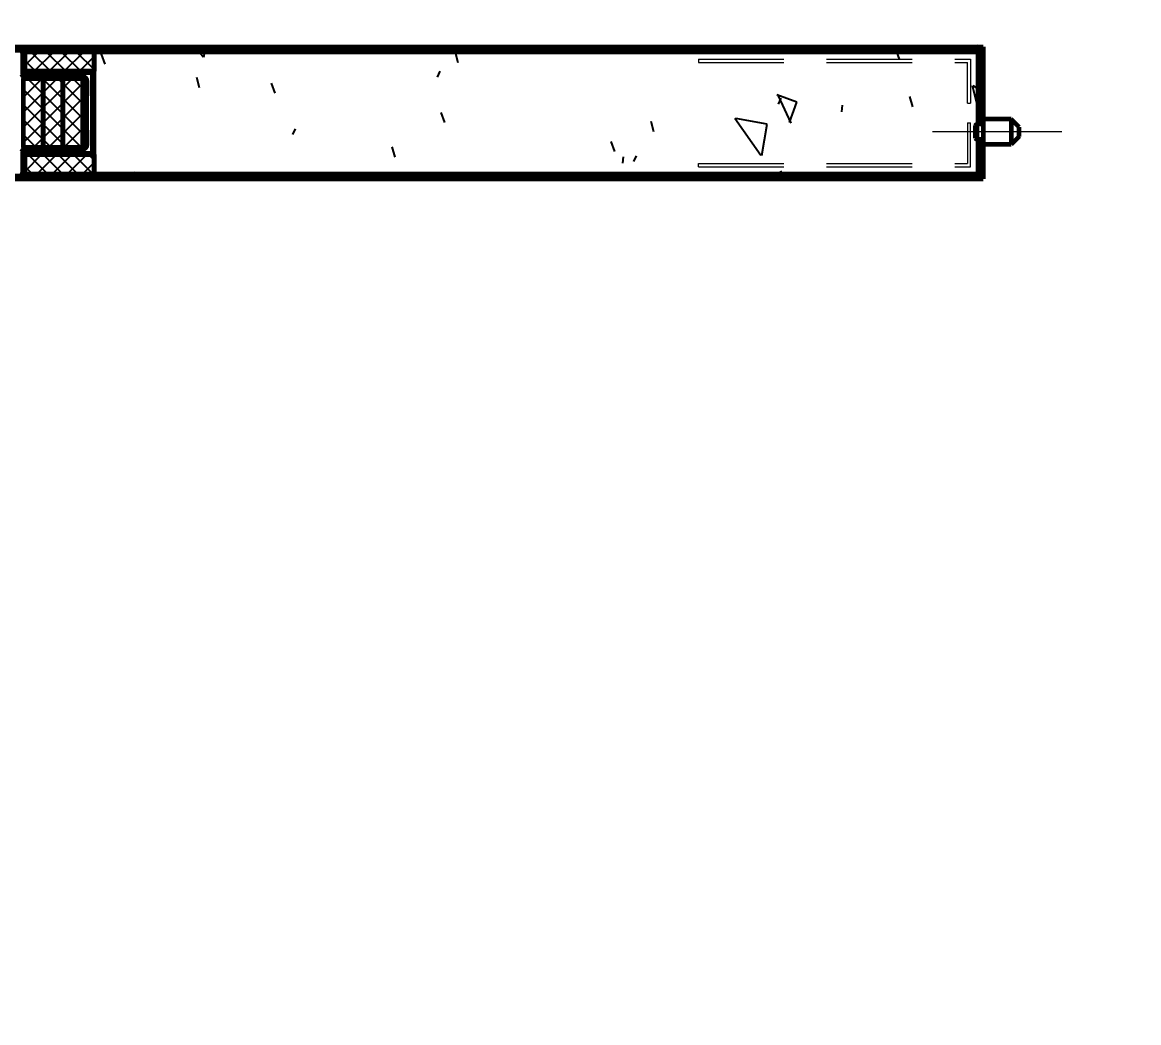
# Model space of a CAD drawing. Header units: millimetres. Extents: x -68 to 2520, y 0 to 297.
# Drawn here: x 2274.2 to 2326.4, y 0 to 46.8 of the extents above; entities that cross this region are included whole.
import ezdxf

# ---------------------------------------------------------------- set-up
doc = ezdxf.new("R2010")
doc.units = ezdxf.units.MM
for name, pattern in [('K5LT_AXLED', [13.660316, 9.160316, -1.5, 1.5, -1.5]), ('K5LT_BASIC', [0]), ('K5LT_DASHED', [6, 4, -2]), ('K5LT_THIN', [0])]:
    doc.linetypes.add(name, pattern=pattern)
doc.layers.add('Системный слой', color=7, linetype='Continuous')
doc.styles.add('KDIMTEXTSTYLE', font='GOST_AU.SHX', dxfattribs={"width": 0.96, "oblique": 15, "height": 5})
doc.dimstyles.new('KDIMSTYLE (0.50)', dxfattribs={"dimtxt": 5, "dimasz": 1, "dimexe": 2, "dimexo": 0, "dimgap": 1, "dimtad": 1, "dimlfac": 2, "dimtxsty": 'KDIMTEXTSTYLE', "dimsah": 1, "dimcen": 0, "dimdle": 1, "dimadec": 0, "dimazin": 0, "dimtfac": 0.667, "dimtmove": 0, "dimatfit": 3, "dimfxl": 1, "dimtvp": 1, "dimtolj": 1, "dimtzin": 0, "dimarcsym": 0})
pattern_1 = [(45, (0, 0), (-0.35355339, 0.35355339), []), (135, (0, 0), (-0.35355339, -0.35355339), [])]
pattern_2 = [(45, (0, 0), (-2.1213203, 2.1213203), [])]
pattern_3 = [(135, (0, 0), (-2.1213203, -2.1213203), [])]
pattern_4 = [(40, (7.66, 6.428), (-20.5692, 24.51342), [2, -30]), (130, (9.193, 7.713), (-24.51342, -20.5692), [2, -30]), (85, (7.66, 6.428), (-20.56883, 24.51297), [2.828, -42.426]), (60, (9.193, 7.713), (-27.7128, 16), [2, -30]), (150, (10.192, 9.445), (-16, -27.7128), [2, -30]), (105, (9.193, 7.713), (-27.7123, 15.9997), [2.828, -42.426]), (80, (16.853, 14.141), (-26.0974, 4.60168), [1.5, -25]), (170, (17.114, 15.618), (-4.60168, -26.0974), [1.5, -25]), (125, (16.853, 14.141), (-26.09695, 4.6016), [2.121, -35.355]), (100, (-18.796, -15.771), (-15.75692, -2.77837), [1, -15]), (190, (-18.97, -14.787), (2.77837, -15.75692), [1, -15]), (145, (-18.796, -15.771), (-15.75733, -2.77844), [1.414, -21.213]), (70, (1.233, 14.088), (-15.03508, 5.47232), [1, -15]), (160, (1.575, 15.028), (-5.47232, -15.03508), [1, -15]), (115, (1.233, 14.088), (-15.03547, 5.472463), [1.414, -21.213]), (85, (0, 0), (-9.351857, 7.84492), [0.3, -10]), (65, (0, 0), (-2.418448, 6.64463), [0.3, -10]), (105, (0, 0), (-6.193075, 7.658056), [0.5, -12]), (110, (0, 0), (-7.945929, 1.36463), [0.5, -7])]

# ---------------------------------------------------------------- blocks, each defined once
blk = doc.blocks.new('U59')
at = {"layer": 'Системный слой', "color": 7, "linetype": 'K5LT_DASHED', "lineweight": 18}
for p, q in [((2305.81, 45.086), (2318.547, 45.086)), ((2305.81, 45.086), (2305.81, 44.936)), ((2305.81, 44.936), (2318.397, 44.936)), ((2318.397, 43.027), (2318.397, 44.936)), ((2318.547, 45.086), (2318.547, 43.027)), ((2318.397, 43.027), (2318.547, 43.027))]:
    blk.add_line(p, q, dxfattribs=at)
blk = doc.blocks.new('U60')
at = {"layer": 'Системный слой', "color": 7, "linetype": 'K5LT_DASHED', "lineweight": 18}
for p, q in [((2318.397, 42.109), (2318.547, 42.109)), ((2318.397, 42.109), (2318.397, 40.199)), ((2318.547, 40.049), (2318.547, 42.109)), ((2305.81, 40.199), (2318.397, 40.199)), ((2305.81, 40.049), (2305.81, 40.199)), ((2305.81, 40.049), (2318.547, 40.049))]:
    blk.add_line(p, q, dxfattribs=at)
blk = doc.blocks.new('U63')
at = {"layer": 'Системный слой', "color": 7, "linetype": 'K5LT_DASHED', "lineweight": 18}
for p, q in [((2305.81, 45.086), (2318.547, 45.086)), ((2305.81, 45.086), (2305.81, 44.936)), ((2305.81, 44.936), (2318.397, 44.936)), ((2318.397, 43.027), (2318.397, 44.936)), ((2318.547, 45.086), (2318.547, 43.027)), ((2318.397, 43.027), (2318.547, 43.027))]:
    blk.add_line(p, q, dxfattribs=at)
blk = doc.blocks.new('U64')
at = {"layer": 'Системный слой', "color": 7, "linetype": 'K5LT_DASHED', "lineweight": 18}
for p, q in [((2318.397, 42.109), (2318.547, 42.109)), ((2318.397, 42.109), (2318.397, 40.199)), ((2318.547, 40.049), (2318.547, 42.109)), ((2305.81, 40.199), (2318.397, 40.199)), ((2305.81, 40.049), (2305.81, 40.199)), ((2305.81, 40.049), (2318.547, 40.049))]:
    blk.add_line(p, q, dxfattribs=at)
blk = doc.blocks.new('KDIMARROW_01')
at = {"layer": 'Системный слой'}
blk.add_hatch(color=0, dxfattribs=at).paths.add_polyline_path([(0, 0), (-5, 0.658), (-4.5, 0), (-5, -0.658)])
at = {"layer": 'Системный слой', "color": 0, "linetype": 'K5LT_THIN', "lineweight": 18}
for p, q in [((-4.5, 0), (-5, 0.658)), ((-5, 0.658), (0, 0)), ((0, 0), (-5, -0.658)), ((-5, -0.658), (-4.5, 0)), ((0, 0), (-1, 0))]:
    blk.add_line(p, q, dxfattribs=at)

msp = doc.modelspace()

# ---------------------------------------------------------------- hatches: boundary and pattern name
at = {"layer": 'Системный слой'}
h = msp.add_hatch(dxfattribs=at)
h.set_pattern_fill('Неметалл', angle=45, style=0, pattern_type=0)
h.set_pattern_definition(pattern_1)
h.paths.add_polyline_path([(2277.54234, 45.43428), (2274.30834, 45.43428), (2274.30834, 44.51553), (2277.32184, 44.51553), (2277.54234, 44.51553)])
h = msp.add_hatch(dxfattribs=at)
h.set_pattern_fill('Неметалл', angle=45, style=0, pattern_type=0)
h.set_pattern_definition(pattern_1)
h.paths.add_polyline_path([(2277.54234, 45.43428), (2274.30834, 45.43428), (2274.30834, 44.51553), (2277.32184, 44.51553), (2277.54234, 44.51553)])
h = msp.add_hatch(dxfattribs=at)
h.set_pattern_fill('Песок', angle=40, style=0, pattern_type=0)
h.set_pattern_definition(pattern_4)
h.paths.add_polyline_path([(2277.54234, 39.70128), (2318.90409, 39.70128), (2318.90409, 45.43428), (2277.54234, 45.43428), (2277.54234, 44.29503), (2277.54234, 40.84053), (2277.54234, 40.62003)])
h = msp.add_hatch(dxfattribs=at)
h.set_pattern_fill('Песок', angle=40, style=0, pattern_type=0)
h.set_pattern_definition(pattern_4)
h.paths.add_polyline_path([(2277.54234, 39.70128), (2318.90409, 39.70128), (2318.90409, 45.43428), (2277.54234, 45.43428), (2277.54234, 44.29503), (2277.54234, 40.84053), (2277.54234, 40.62003)])
h = msp.add_hatch(dxfattribs=at)
h.set_pattern_fill('Металл', angle=135, style=0, pattern_type=0)
h.set_pattern_definition(pattern_3)
h.paths.add_polyline_path([(2274.30834, 40.69353), (2277.32184, 40.69353), (2277.42579, 40.73659), (2277.46884, 40.84053), (2277.46884, 44.29503), (2277.42579, 44.39898), (2277.32184, 44.44203), (2274.30834, 44.44203), (2274.30834, 44.51553), (2277.32184, 44.51553), (2277.47776, 44.45095), (2277.54234, 44.29503), (2277.54234, 40.84053), (2277.47776, 40.68462), (2277.32184, 40.62003), (2274.30834, 40.62003)])
h = msp.add_hatch(dxfattribs=at)
h.set_pattern_fill('Металл', angle=135, style=0, pattern_type=0)
h.set_pattern_definition(pattern_3)
h.paths.add_polyline_path([(2274.30834, 40.69353), (2277.32184, 40.69353), (2277.42579, 40.73659), (2277.46884, 40.84053), (2277.46884, 44.29503), (2277.42579, 44.39898), (2277.32184, 44.44203), (2274.30834, 44.44203), (2274.30834, 44.51553), (2277.32184, 44.51553), (2277.47776, 44.45095), (2277.54234, 44.29503), (2277.54234, 40.84053), (2277.47776, 40.68462), (2277.32184, 40.62003), (2274.30834, 40.62003)])
h = msp.add_hatch(dxfattribs=at)
h.set_pattern_fill('Металл', angle=45, style=0, pattern_type=0)
h.set_pattern_definition(pattern_2)
h.paths.add_polyline_path([(2274.23484, 44.25828), (2276.95434, 44.25828), (2277.11026, 44.1937), (2277.17484, 44.03778), (2277.17484, 41.09778), (2277.11026, 40.94187), (2276.95434, 40.87728), (2274.23484, 40.87728), (2274.23484, 40.95078), (2276.95434, 40.95078), (2277.05829, 40.99384), (2277.10134, 41.09778), (2277.10134, 44.03778), (2277.05829, 44.14173), (2276.95434, 44.18478), (2274.23484, 44.18478)])
h = msp.add_hatch(dxfattribs=at)
h.set_pattern_fill('Металл', angle=45, style=0, pattern_type=0)
h.set_pattern_definition(pattern_2)
h.paths.add_polyline_path([(2274.23484, 44.25828), (2276.95434, 44.25828), (2277.11026, 44.1937), (2277.17484, 44.03778), (2277.17484, 41.09778), (2277.11026, 40.94187), (2276.95434, 40.87728), (2274.23484, 40.87728), (2274.23484, 40.95078), (2276.95434, 40.95078), (2277.05829, 40.99384), (2277.10134, 41.09778), (2277.10134, 44.03778), (2277.05829, 44.14173), (2276.95434, 44.18478), (2274.23484, 44.18478)])
h = msp.add_hatch(dxfattribs=at)
h.set_pattern_fill('Неметалл', angle=45, style=0, pattern_type=0)
h.set_pattern_definition(pattern_1)
h.paths.add_polyline_path([(2276.07234, 44.18478), (2276.07234, 40.95078), (2276.95434, 40.95078), (2276.99109, 40.95545), (2276.99109, 44.18011), (2276.95434, 44.18478)])
h.paths.add_polyline_path([(2275.15359, 44.18478), (2275.15359, 40.95078), (2276.07234, 40.95078), (2276.07234, 44.18478)])
h.paths.add_polyline_path([(2275.15359, 40.95078), (2275.15359, 44.18478), (2274.23484, 44.18478), (2274.23484, 40.95078)])
h = msp.add_hatch(dxfattribs=at)
h.set_pattern_fill('Неметалл', angle=45, style=0, pattern_type=0)
h.set_pattern_definition(pattern_1)
h.paths.add_polyline_path([(2276.07234, 44.18478), (2276.07234, 40.95078), (2276.95434, 40.95078), (2276.99109, 40.95545), (2276.99109, 44.18011), (2276.95434, 44.18478)])
h.paths.add_polyline_path([(2275.15359, 44.18478), (2275.15359, 40.95078), (2276.07234, 40.95078), (2276.07234, 44.18478)])
h.paths.add_polyline_path([(2275.15359, 40.95078), (2275.15359, 44.18478), (2274.23484, 44.18478), (2274.23484, 40.95078)])
h = msp.add_hatch(dxfattribs=at)
h.set_pattern_fill('Неметалл', angle=45, style=0, pattern_type=0)
h.set_pattern_definition(pattern_1)
h.paths.add_polyline_path([(2274.30834, 39.70128), (2274.30834, 40.62003), (2277.54234, 40.62003), (2277.54234, 39.70128)])
h = msp.add_hatch(dxfattribs=at)
h.set_pattern_fill('Неметалл', angle=45, style=0, pattern_type=0)
h.set_pattern_definition(pattern_1)
h.paths.add_polyline_path([(2274.30834, 39.70128), (2274.30834, 40.62003), (2277.54234, 40.62003), (2277.54234, 39.70128)])

# ---------------------------------------------------------------- linework, layer by layer
at = {"layer": 'Системный слой', "color": 5, "linetype": 'K5LT_BASIC', "lineweight": 60, "true_color": 0x0000ff}
for p, q in [((2229.12459, 45.65478), (2319.12459, 45.65478)), ((2229.12459, 45.65478), (2319.12459, 45.65478)), ((2229.41859, 45.50778), (2318.83059, 45.50778)), ((2229.41859, 45.50778), (2318.83059, 45.50778)), ((2318.90409, 45.47103), (2274.30834, 45.47103)), ((2318.90409, 45.47103), (2274.30834, 45.47103)), ((2316.40509, 45.50778), (2316.40509, 45.65478)), ((2316.40509, 45.50778), (2316.40509, 45.65478)), ((2318.90409, 45.43428), (2318.90409, 45.47103)), ((2318.90409, 45.43428), (2318.90409, 45.47103)), ((2319.12459, 45.65478), (2319.12459, 42.05229)), ((2319.12459, 45.65478), (2319.12459, 42.05229)), ((2274.19809, 45.36078), (2274.19809, 44.51553)), ((2274.19809, 44.36853), (2274.19809, 45.36078)), ((2274.19809, 45.36078), (2274.19809, 44.51553)), ((2274.19809, 44.36853), (2274.19809, 45.36078)), ((2274.23484, 45.36078), (2274.23484, 44.51553)), ((2274.23484, 45.36078), (2274.23484, 44.51553)), ((2274.30834, 44.51553), (2274.30834, 45.43428)), ((2274.30834, 45.43428), (2277.54234, 45.43428)), ((2318.90409, 45.43428), (2274.30834, 45.43428)), ((2274.30834, 44.51553), (2274.30834, 45.43428)), ((2274.30834, 45.43428), (2277.54234, 45.43428)), ((2318.90409, 45.43428), (2274.30834, 45.43428)), ((2277.54234, 45.43428), (2277.54234, 44.51553)), ((2277.54234, 39.70128), (2277.54234, 45.43428)), ((2277.54234, 45.43428), (2318.90409, 45.43428)), ((2277.54234, 45.43428), (2277.54234, 44.51553)), ((2277.54234, 39.70128), (2277.54234, 45.43428)), ((2277.54234, 45.43428), (2318.90409, 45.43428)), ((2318.90409, 42.05229), (2318.90409, 45.43428)), ((2318.90409, 42.05229), (2318.90409, 45.43428)), ((2318.97759, 45.36078), (2318.97759, 42.05229)), ((2318.97759, 45.36078), (2318.97759, 42.05229)), ((2277.54234, 44.51553), (2274.30834, 44.51553)), ((2277.32184, 44.51553), (2274.30834, 44.51553)), ((2274.30834, 44.51553), (2274.30834, 44.44203)), ((2277.54234, 44.51553), (2274.30834, 44.51553)), ((2277.32184, 44.51553), (2274.30834, 44.51553)), ((2274.30834, 44.51553), (2274.30834, 44.44203)), ((2274.30834, 44.44203), (2275.70484, 44.44203)), ((2277.32184, 44.44203), (2274.30834, 44.44203)), ((2274.30834, 44.44203), (2275.70484, 44.44203)), ((2277.32184, 44.44203), (2274.30834, 44.44203)), ((2274.30834, 44.40528), (2275.70484, 44.40528)), ((2274.30834, 44.40528), (2275.70484, 44.40528)), ((2275.70484, 44.40528), (2275.70484, 44.44203)), ((2275.70484, 44.40528), (2275.70484, 44.44203)), ((2274.23484, 44.25828), (2276.95434, 44.25828)), ((2274.23484, 44.25828), (2274.23484, 44.18478)), ((2274.23484, 44.25828), (2276.95434, 44.25828)), ((2274.23484, 44.25828), (2274.23484, 44.18478)), ((2274.23484, 44.18478), (2276.95434, 44.18478)), ((2274.23484, 44.18478), (2275.15359, 44.18478)), ((2274.23484, 40.95078), (2274.23484, 44.18478)), ((2274.23484, 44.18478), (2276.95434, 44.18478)), ((2274.23484, 44.18478), (2275.15359, 44.18478)), ((2274.23484, 40.95078), (2274.23484, 44.18478)), ((2276.95434, 44.29503), (2274.27159, 44.29503)), ((2276.95434, 44.29503), (2274.27159, 44.29503)), ((2276.95434, 44.25828), (2274.27159, 44.25828)), ((2276.95434, 44.25828), (2274.27159, 44.25828)), ((2275.15359, 44.18478), (2275.15359, 40.95078)), ((2275.15359, 44.18478), (2276.07234, 44.18478)), ((2275.15359, 40.95078), (2275.15359, 44.18478)), ((2275.15359, 44.18478), (2275.15359, 40.95078)), ((2275.15359, 44.18478), (2276.07234, 44.18478)), ((2275.15359, 40.95078), (2275.15359, 44.18478)), ((2276.07234, 40.95078), (2276.07234, 44.18478)), ((2276.07234, 44.18478), (2276.99109, 44.18478)), ((2276.07234, 44.18478), (2276.07234, 40.95078)), ((2276.07234, 40.95078), (2276.07234, 44.18478)), ((2276.07234, 44.18478), (2276.99109, 44.18478)), ((2276.07234, 44.18478), (2276.07234, 40.95078)), ((2276.99109, 44.18478), (2276.99109, 40.95078)), ((2276.99109, 44.18478), (2276.99109, 40.95078)), ((2277.10134, 44.03778), (2277.10134, 41.09778)), ((2277.10134, 44.03778), (2277.10134, 41.09778)), ((2277.17484, 43.37628), (2277.17484, 44.03778)), ((2277.17484, 44.03778), (2277.17484, 41.09778)), ((2277.17484, 43.37628), (2277.17484, 44.03778)), ((2277.17484, 44.03778), (2277.17484, 41.09778)), ((2277.21159, 43.37628), (2277.21159, 44.03778)), ((2277.21159, 43.37628), (2277.21159, 44.03778)), ((2277.46884, 40.84053), (2277.46884, 44.29503)), ((2277.46884, 40.84053), (2277.46884, 44.29503)), ((2277.54234, 40.84053), (2277.54234, 44.29503)), ((2277.54234, 40.84053), (2277.54234, 44.29503)), ((2277.21159, 43.37628), (2277.17484, 43.37628)), ((2277.21159, 43.37628), (2277.17484, 43.37628)), ((2318.75709, 41.97854), (2318.75709, 41.39303)), ((2318.75709, 41.97854), (2318.75709, 41.39303)), ((2318.97759, 42.05328), (2318.83059, 42.05328)), ((2318.97759, 42.05328), (2318.83059, 42.05328)), ((2319.12459, 42.05229), (2318.83059, 42.05229)), ((2318.83059, 42.05229), (2318.83059, 41.31828)), ((2319.12459, 42.05229), (2318.83059, 42.05229)), ((2318.83059, 42.05229), (2318.83059, 41.31828)), ((2318.97759, 42.05229), (2319.12459, 42.05229)), ((2318.97759, 42.05229), (2319.12459, 42.05229)), ((2320.44759, 42.27378), (2319.12459, 42.27378)), ((2320.44759, 42.27378), (2319.12459, 42.27378)), ((2319.12459, 42.27316), (2319.12459, 42.05229)), ((2320.44759, 42.27316), (2319.12459, 42.27316)), ((2319.12459, 42.27316), (2319.12459, 42.05229)), ((2320.44759, 42.27316), (2319.12459, 42.27316)), ((2319.12459, 42.05229), (2319.12459, 41.0984)), ((2319.12459, 42.05229), (2319.12459, 41.0984)), ((2320.81509, 41.90628), (2320.44759, 42.27378)), ((2320.44759, 42.27378), (2320.44759, 41.0984)), ((2320.81509, 41.90628), (2320.44759, 42.27378)), ((2320.44759, 42.27378), (2320.44759, 41.0984)), ((2320.81509, 41.46695), (2320.81509, 41.90462)), ((2320.81509, 41.46695), (2320.81509, 41.90462)), ((2277.21159, 41.75928), (2277.17484, 41.75928)), ((2277.17484, 41.09778), (2277.17484, 41.75928)), ((2277.21159, 41.75928), (2277.17484, 41.75928)), ((2277.17484, 41.09778), (2277.17484, 41.75928)), ((2277.21159, 41.09778), (2277.21159, 41.75928)), ((2277.21159, 41.09778), (2277.21159, 41.75928)), ((2319.12459, 41.31928), (2318.83059, 41.31928)), ((2319.12459, 41.31928), (2318.83059, 41.31928)), ((2318.97759, 41.31828), (2318.83059, 41.31828)), ((2318.97759, 41.31828), (2318.83059, 41.31828)), ((2318.90409, 39.70128), (2318.90409, 41.31928)), ((2318.90409, 39.70128), (2318.90409, 41.31928)), ((2318.97759, 41.31928), (2319.12459, 41.31928)), ((2318.97759, 41.31928), (2318.97759, 39.77478)), ((2318.97759, 41.31928), (2319.12459, 41.31928)), ((2318.97759, 41.31928), (2318.97759, 39.77478)), ((2319.12459, 41.31928), (2319.12459, 39.48078)), ((2319.12459, 41.31928), (2319.12459, 39.48078)), ((2320.81509, 41.46528), (2320.44759, 41.09778)), ((2320.81509, 41.46528), (2320.44759, 41.09778)), ((2274.19809, 39.77478), (2274.19809, 40.76703)), ((2274.19809, 39.77478), (2274.19809, 40.76703)), ((2276.95434, 40.95078), (2274.23484, 40.95078)), ((2274.23484, 40.95078), (2274.23484, 40.87728)), ((2275.15359, 40.95078), (2274.23484, 40.95078)), ((2276.95434, 40.95078), (2274.23484, 40.95078)), ((2274.23484, 40.95078), (2274.23484, 40.87728)), ((2275.15359, 40.95078), (2274.23484, 40.95078)), ((2276.95434, 40.87728), (2274.23484, 40.87728)), ((2276.95434, 40.87728), (2274.23484, 40.87728)), ((2274.27159, 40.87728), (2276.95434, 40.87728)), ((2274.27159, 40.87728), (2276.95434, 40.87728)), ((2274.27159, 40.84053), (2276.95434, 40.84053)), ((2274.27159, 40.84053), (2276.95434, 40.84053)), ((2276.07234, 40.95078), (2275.15359, 40.95078)), ((2276.07234, 40.95078), (2275.15359, 40.95078)), ((2276.99109, 40.95078), (2276.07234, 40.95078)), ((2276.99109, 40.95078), (2276.07234, 40.95078)), ((2320.44759, 41.0984), (2319.12459, 41.0984)), ((2320.44759, 41.0984), (2319.12459, 41.0984)), ((2320.44759, 41.09778), (2319.12459, 41.09778)), ((2320.44759, 41.09778), (2319.12459, 41.09778)), ((2320.44759, 41.09778), (2320.44759, 41.0984)), ((2320.44759, 41.09778), (2320.44759, 41.0984)), ((2274.19809, 40.62003), (2274.19809, 39.77478)), ((2274.19809, 40.62003), (2274.19809, 39.77478)), ((2274.23484, 40.62003), (2274.23484, 39.77478)), ((2274.23484, 40.62003), (2274.23484, 39.77478)), ((2275.70484, 40.73028), (2274.30834, 40.73028)), ((2275.70484, 40.73028), (2274.30834, 40.73028)), ((2275.70484, 40.69353), (2274.30834, 40.69353)), ((2274.30834, 40.69353), (2277.32184, 40.69353)), ((2274.30834, 40.69353), (2274.30834, 40.62003)), ((2275.70484, 40.69353), (2274.30834, 40.69353)), ((2274.30834, 40.69353), (2277.32184, 40.69353)), ((2274.30834, 40.69353), (2274.30834, 40.62003)), ((2274.30834, 39.70128), (2274.30834, 40.62003)), ((2274.30834, 40.62003), (2277.54234, 40.62003)), ((2274.30834, 40.62003), (2277.32184, 40.62003)), ((2274.30834, 39.70128), (2274.30834, 40.62003)), ((2274.30834, 40.62003), (2277.54234, 40.62003)), ((2274.30834, 40.62003), (2277.32184, 40.62003)), ((2275.70484, 40.69353), (2275.70484, 40.73028)), ((2275.70484, 40.69353), (2275.70484, 40.73028)), ((2277.54234, 40.62003), (2277.54234, 39.70128)), ((2277.54234, 40.62003), (2277.54234, 39.70128)), ((2277.54234, 39.70128), (2274.30834, 39.70128)), ((2274.30834, 39.70128), (2318.90409, 39.70128)), ((2277.54234, 39.70128), (2274.30834, 39.70128)), ((2274.30834, 39.70128), (2318.90409, 39.70128)), ((2318.90409, 39.70128), (2277.54234, 39.70128)), ((2318.90409, 39.70128), (2277.54234, 39.70128)), ((2318.90409, 39.66453), (2318.90409, 39.70128)), ((2318.90409, 39.66453), (2318.90409, 39.70128)), ((2229.41859, 39.62778), (2318.83059, 39.62778)), ((2229.41859, 39.62778), (2318.83059, 39.62778)), ((2229.61704, 39.48078), (2319.12459, 39.48078)), ((2229.61704, 39.48078), (2319.12459, 39.48078)), ((2274.30834, 39.66453), (2318.90409, 39.66453)), ((2274.30834, 39.66453), (2318.90409, 39.66453)), ((2316.40509, 39.48078), (2316.40509, 39.62778)), ((2316.40509, 39.48078), (2316.40509, 39.62778))]:
    msp.add_line(p, q, dxfattribs=at)
at = {"layer": 'Системный слой', "color": 7, "linetype": 'K5LT_THIN', "lineweight": 18}
for p, q in [((2319.12459, 45.58128), (2319.02506, 45.58128)), ((2319.12459, 45.58128), (2319.02506, 45.58128)), ((2274.30834, 45.36078), (2274.23484, 45.36078)), ((2274.30834, 45.36078), (2274.23484, 45.36078)), ((2318.83059, 39.77478), (2318.97759, 39.77478)), ((2318.83059, 39.77478), (2318.90409, 39.77478)), ((2318.83059, 39.77478), (2318.97759, 39.77478)), ((2318.83059, 39.77478), (2318.90409, 39.77478)), ((2319.02506, 39.55428), (2319.12459, 39.55428)), ((2319.02506, 39.55428), (2319.12459, 39.55428))]:
    msp.add_line(p, q, dxfattribs=at)
at = {"layer": 'Системный слой', "color": 30, "linetype": 'K5LT_AXLED', "lineweight": 18, "true_color": 0xff8000}
msp.add_line((2322.81509, 41.68578), (2316.75709, 41.68578), dxfattribs=at)
msp.add_line((2322.81509, 41.68578), (2316.75709, 41.68578), dxfattribs=at)
at = {"layer": 'Системный слой', "color": 5, "linetype": 'K5LT_BASIC', "lineweight": 60, "true_color": 0x0000ff}
for centre, radius, start, end in [((2274.08784, 45.36078), 0.11025, 0, 90), ((2274.08784, 45.36078), 0.11025, 0, 90), ((2274.30834, 45.36078), 0.11025, 90, 180), ((2274.30834, 45.36078), 0.11025, 90, 180), ((2318.83059, 45.36078), 0.294, 0, 90), ((2318.83059, 45.36078), 0.294, 0, 90), ((2318.83059, 45.36078), 0.147, 0, 90), ((2318.83059, 45.36078), 0.147, 0, 90), ((2274.30834, 45.36078), 0.0735, 90, 180), ((2274.30834, 45.36078), 0.0735, 90, 180), ((2274.30834, 44.51553), 0.11025, 180, 270), ((2274.30834, 44.51553), 0.11025, 180, 270), ((2274.30834, 44.51553), 0.0735, 180, 270), ((2274.30834, 44.51553), 0.0735, 180, 270), ((2277.32184, 44.29503), 0.2205, 0, 90), ((2277.32184, 44.29503), 0.2205, 0, 90), ((2277.32184, 44.29503), 0.147, 0, 90), ((2277.32184, 44.29503), 0.147, 0, 90), ((2274.27159, 44.36853), 0.11025, 180, 270), ((2274.27159, 44.36853), 0.11025, 180, 270), ((2274.27159, 44.36853), 0.0735, 180, 270), ((2274.27159, 44.36853), 0.0735, 180, 270), ((2276.95434, 44.03778), 0.25725, 0, 90), ((2276.95434, 44.03778), 0.25725, 0, 90), ((2276.95434, 44.03778), 0.2205, 0, 90), ((2276.95434, 44.03778), 0.2205, 0, 90), ((2276.95434, 44.03778), 0.2205, 0, 90), ((2276.95434, 44.03778), 0.2205, 0, 90), ((2276.95434, 44.03778), 0.147, 0, 90), ((2276.95434, 44.03778), 0.147, 0, 90), ((2274.27159, 40.76703), 0.11025, 90, 180), ((2274.27159, 40.76703), 0.11025, 90, 180), ((2274.27159, 40.76703), 0.0735, 90, 180), ((2274.27159, 40.76703), 0.0735, 90, 180), ((2276.95434, 41.09778), 0.2205, 270, 0), ((2276.95434, 41.09778), 0.25725, 270, 0), ((2276.95434, 41.09778), 0.147, 270, 0), ((2276.95434, 41.09778), 0.2205, 270, 0), ((2276.95434, 41.09778), 0.2205, 270, 0), ((2276.95434, 41.09778), 0.25725, 270, 0), ((2276.95434, 41.09778), 0.147, 270, 0), ((2276.95434, 41.09778), 0.2205, 270, 0), ((2277.32184, 40.84053), 0.147, 270, 0), ((2277.32184, 40.84053), 0.2205, 270, 0), ((2277.32184, 40.84053), 0.147, 270, 0), ((2277.32184, 40.84053), 0.2205, 270, 0), ((2274.30834, 40.62003), 0.11025, 90, 180), ((2274.30834, 40.62003), 0.11025, 90, 180), ((2274.30834, 40.62003), 0.0735, 90, 180), ((2274.30834, 40.62003), 0.0735, 90, 180), ((2274.08784, 39.77478), 0.11025, 270, 0), ((2274.08784, 39.77478), 0.11025, 270, 0), ((2274.30834, 39.77478), 0.11025, 180, 270), ((2274.30834, 39.77478), 0.11025, 180, 270), ((2274.30834, 39.77478), 0.0735, 180, 270), ((2274.30834, 39.77478), 0.0735, 180, 270), ((2318.83059, 39.77478), 0.294, 270, 0), ((2318.83059, 39.77478), 0.147, 270, 0), ((2318.83059, 39.77478), 0.294, 270, 0), ((2318.83059, 39.77478), 0.147, 270, 0)]:
    msp.add_arc(centre, radius, start, end, dxfattribs=at)
for points in [[(2318.75709, 41.97854), (2318.78158, 42.00313), (2318.80609, 42.02771), (2318.83059, 42.05229)], [(2318.75709, 41.97854), (2318.78158, 42.00313), (2318.80609, 42.02771), (2318.83059, 42.05229)], [(2318.75709, 41.39303), (2318.78158, 41.36843), (2318.80609, 41.34385), (2318.83059, 41.31928)], [(2318.75709, 41.39303), (2318.78158, 41.36843), (2318.80609, 41.34385), (2318.83059, 41.31928)]]:
    msp.add_open_spline(points, degree=3, dxfattribs=at)
msp.add_open_spline([(2320.81509, 41.46695), (2320.78626, 41.4379), (2320.74013, 41.39153), (2320.67203, 41.32321), (2320.57841, 41.22937), (2320.50203, 41.1529), (2320.44759, 41.0984)], degree=3, knots=[0, 0, 0, 0, 1.65152158, 2.6389324, 3.89212604, 7, 7, 7, 7], dxfattribs=at)
msp.add_open_spline([(2320.81509, 41.46695), (2320.78626, 41.4379), (2320.74013, 41.39153), (2320.67203, 41.32321), (2320.57841, 41.22937), (2320.50203, 41.1529), (2320.44759, 41.0984)], degree=3, knots=[0, 0, 0, 0, 1.65152158, 2.6389324, 3.89212604, 7, 7, 7, 7], dxfattribs=at)

# ---------------------------------------------------------------- block references
at = {"layer": 'Системный слой'}
for name in ['U59', 'U63', 'U60', 'U64']:
    msp.add_blockref(name, (0, 0), dxfattribs=at)

# ---------------------------------------------------------------- dimensions: what is measured, and where the dimension line sits
at = {"layer": 'Системный слой', "color": 7}
msp.add_radius_dim(center=(2425.38898, 46.80853), radius=615.62971, location=(1832.36323, 20.03753), text='\\H5.0;\\W0.965;\\Q15;R\\H5.0;\\W0.965;\\Q15;\\Q15; раскрытия', dimstyle='KDIMSTYLE (0.50)', override={"dimblk2": 'KDIMARROW_01', "dimclrt": 7, "dimtofl": 0, "dimtolj": 1}, dxfattribs=at).render()

doc.saveas('drawing.dxf')
